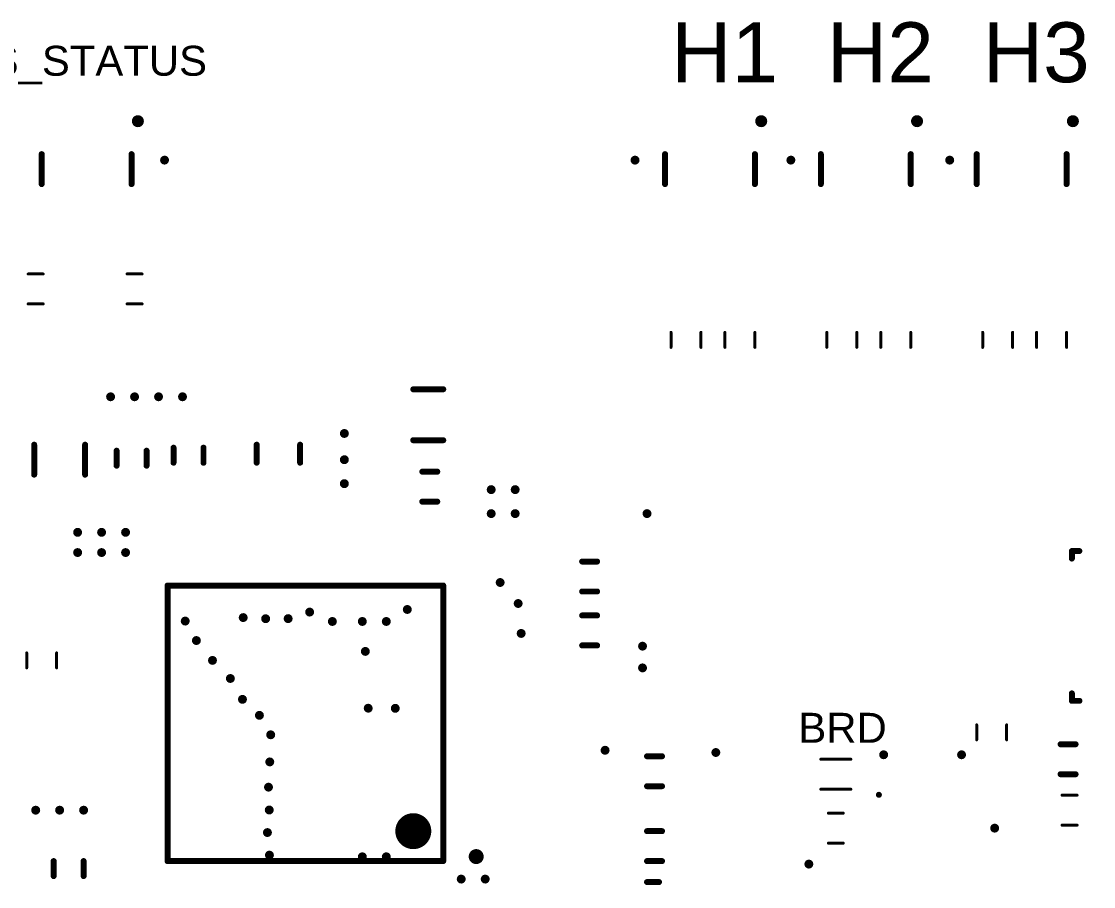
# Model space of a CAD drawing. Header units: inches. Extents: x 1 to 118, y 10 to 101.
# Drawn here: x 30.83 to 66.6, y 70.75 to 99.63 of the extents above; entities that cross this region are included whole.
import ezdxf

# ---------------------------------------------------------------- set-up
doc = ezdxf.new("R2010")
doc.units = ezdxf.units.IN
for name, color, linetype in [('Mechanical 3', 76, 'Continuous'), ('Top Overlay', 2, 'Continuous'), ('Via Holes', 16, 'Continuous')]:
    doc.layers.add(name, color=color, linetype=linetype)
doc.styles.add('Arial', font='', dxfattribs={"height": 0.2})
doc.styles.get('Arial').set_extended_font_data('Arial')

# ---------------------------------------------------------------- blocks, each defined once
blk = doc.blocks.new('STM_LQFP64_M_11')
at = {"layer": 'Top Overlay'}
for points in [[(-5.575, 4.45, 0.25, 0.25, 1), (-5.825, 4.45, 0.25, 0.25, 1)], [(-4.65, 4.6, 0.1, 0.1, 1), (-4.55, 4.6, 0.1, 0.1, 1)], [(-4.65, 4.6, 0.1, 0.1, 1), (-4.55, 4.6, 0.1, 0.1, 1)], [(4.55, 4.6, 0.1, 0.1, 1), (4.65, 4.6, 0.1, 0.1, 1)], [(4.55, 4.6, 0.1, 0.1, 1), (4.65, 4.6, 0.1, 0.1, 1)], [(-5.887, 4.45, 0.125, 0.125, 1), (-5.763, 4.45, 0.125, 0.125, 1)], [(-5.637, 4.45, 0.125, 0.125, 1), (-5.512, 4.45, 0.125, 0.125, 1)], [(-3.3, 3.6, 0.6, 0.6, 1), (-3.9, 3.6, 0.6, 0.6, 1)], [(-4.05, 3.6, 0.3, 0.3, 1), (-3.75, 3.6, 0.3, 0.3, 1)], [(-3.45, 3.6, 0.3, 0.3, 1), (-3.15, 3.6, 0.3, 0.3, 1)], [(-4.65, -4.6, 0.1, 0.1, 1), (-4.55, -4.6, 0.1, 0.1, 1)], [(-4.65, -4.6, 0.1, 0.1, 1), (-4.55, -4.6, 0.1, 0.1, 1)], [(4.55, -4.6, 0.1, 0.1, 1), (4.65, -4.6, 0.1, 0.1, 1)], [(4.55, -4.6, 0.1, 0.1, 1), (4.65, -4.6, 0.1, 0.1, 1)]]:
    blk.add_lwpolyline(points, format="xyseb", close=True, dxfattribs=at)
for points in [[(4.6, 4.6, 0.2, 0.2, 0), (-4.6, 4.6, 0.2, 0.2, 0)], [(-4.6, 4.6, 0.2, 0.2, 0), (-4.6, -4.6, 0.2, 0.2, 0)], [(4.6, 4.6, 0.2, 0.2, 0), (4.6, -4.6, 0.2, 0.2, 0)], [(4.6, -4.6, 0.2, 0.2, 0), (-4.6, -4.6, 0.2, 0.2, 0)]]:
    blk.add_lwpolyline(points, format="xyseb", dxfattribs=at)
blk = doc.blocks.new('ABM8G_________13')
at = {"layer": 'Top Overlay'}
for points in [[(-0.4, 1.4, 0.2, 0.2, 0), (0.4, 1.4, 0.2, 0.2, 0)], [(-1.8, 0.2, 0.2, 0.2, 0), (-1.8, -0.2, 0.2, 0.2, 0)], [(1.8, 0.2, 0.2, 0.2, 0), (1.8, -0.2, 0.2, 0.2, 0)], [(-0.4, -1.4, 0.2, 0.2, 0), (0.4, -1.4, 0.2, 0.2, 0)]]:
    blk.add_lwpolyline(points, format="xyseb", dxfattribs=at)
for points in [[(-0.45, 1.4, 0.1, 0.1, 1), (-0.35, 1.4, 0.1, 0.1, 1)], [(0.35, 1.4, 0.1, 0.1, 1), (0.45, 1.4, 0.1, 0.1, 1)], [(-1.85, 0.2, 0.1, 0.1, 1), (-1.75, 0.2, 0.1, 0.1, 1)], [(1.75, 0.2, 0.1, 0.1, 1), (1.85, 0.2, 0.1, 0.1, 1)], [(-1.85, -0.2, 0.1, 0.1, 1), (-1.75, -0.2, 0.1, 0.1, 1)], [(1.75, -0.2, 0.1, 0.1, 1), (1.85, -0.2, 0.1, 0.1, 1)], [(-0.45, -1.4, 0.1, 0.1, 1), (-0.35, -1.4, 0.1, 0.1, 1)], [(0.35, -1.4, 0.1, 0.1, 1), (0.45, -1.4, 0.1, 0.1, 1)], [(-1.9, -2, 0.3, 0.3, 1), (-2.1, -2, 0.3, 0.3, 1)], [(-2.175, -2, 0.15, 0.15, 1), (-2.025, -2, 0.15, 0.15, 1)], [(-1.975, -2, 0.15, 0.15, 1), (-1.825, -2, 0.15, 0.15, 1)]]:
    blk.add_lwpolyline(points, format="xyseb", close=True, dxfattribs=at)
blk = doc.blocks.new('FP_SOT1426_1_IPC_A_18')
at = {"layer": 'Mechanical 3'}
for points in [[(0, 0.5, 0.1, 0.1, 0), (0, -0.5, 0.1, 0.1, 0)], [(0.5, 0, 0.1, 0.1, 0), (-0.5, 0, 0.1, 0.1, 0)]]:
    blk.add_lwpolyline(points, format="xyseb", dxfattribs=at)
for points in [[(-0.025, 0.5, 0.05, 0.05, 1), (0.025, 0.5, 0.05, 0.05, 1)], [(-0.525, 0, 0.05, 0.05, 1), (-0.475, 0, 0.05, 0.05, 1)], [(0.475, 0, 0.05, 0.05, 1), (0.525, 0, 0.05, 0.05, 1)], [(-0.025, -0.5, 0.05, 0.05, 1), (0.025, -0.5, 0.05, 0.05, 1)]]:
    blk.add_lwpolyline(points, format="xyseb", close=True, dxfattribs=at)
at = {"layer": 'Top Overlay'}
for points in [[(-2.25, 2.5, 0.2, 0.2, 0), (-2.5, 2.5, 0.2, 0.2, 0)], [(-2.5, 2.5, 0.2, 0.2, 0), (-2.5, 2.25, 0.2, 0.2, 0)], [(2.5, 2.5, 0.2, 0.2, 0), (2.25, 2.5, 0.2, 0.2, 0)], [(2.5, 2.5, 0.2, 0.2, 0), (2.5, 2.25, 0.2, 0.2, 0)], [(-2.5, -2.25, 0.2, 0.2, 0), (-2.5, -2.5, 0.2, 0.2, 0)], [(-2.25, -2.5, 0.2, 0.2, 0), (-2.5, -2.5, 0.2, 0.2, 0)], [(2.5, -2.5, 0.2, 0.2, 0), (2.25, -2.5, 0.2, 0.2, 0)], [(2.5, -2.25, 0.2, 0.2, 0), (2.5, -2.5, 0.2, 0.2, 0)]]:
    blk.add_lwpolyline(points, format="xyseb", dxfattribs=at)
for points in [[(-2.55, 2.5, 0.1, 0.1, 1), (-2.45, 2.5, 0.1, 0.1, 1)], [(-2.55, 2.5, 0.1, 0.1, 1), (-2.45, 2.5, 0.1, 0.1, 1)], [(-2.3, 2.5, 0.1, 0.1, 1), (-2.2, 2.5, 0.1, 0.1, 1)], [(2.2, 2.5, 0.1, 0.1, 1), (2.3, 2.5, 0.1, 0.1, 1)], [(2.45, 2.5, 0.1, 0.1, 1), (2.55, 2.5, 0.1, 0.1, 1)], [(2.45, 2.5, 0.1, 0.1, 1), (2.55, 2.5, 0.1, 0.1, 1)], [(-2.55, 2.25, 0.1, 0.1, 1), (-2.45, 2.25, 0.1, 0.1, 1)], [(2.45, 2.25, 0.1, 0.1, 1), (2.55, 2.25, 0.1, 0.1, 1)], [(-3.631, 1.75, 0.25, 0.25, 1), (-3.881, 1.75, 0.25, 0.25, 1)], [(-3.944, 1.75, 0.125, 0.125, 1), (-3.819, 1.75, 0.125, 0.125, 1)], [(-3.694, 1.75, 0.125, 0.125, 1), (-3.569, 1.75, 0.125, 0.125, 1)], [(-2.55, -2.25, 0.1, 0.1, 1), (-2.45, -2.25, 0.1, 0.1, 1)], [(-2.55, -2.5, 0.1, 0.1, 1), (-2.45, -2.5, 0.1, 0.1, 1)], [(-2.55, -2.5, 0.1, 0.1, 1), (-2.45, -2.5, 0.1, 0.1, 1)], [(-2.3, -2.5, 0.1, 0.1, 1), (-2.2, -2.5, 0.1, 0.1, 1)], [(2.2, -2.5, 0.1, 0.1, 1), (2.3, -2.5, 0.1, 0.1, 1)], [(2.45, -2.25, 0.1, 0.1, 1), (2.55, -2.25, 0.1, 0.1, 1)], [(2.45, -2.5, 0.1, 0.1, 1), (2.55, -2.5, 0.1, 0.1, 1)], [(2.45, -2.5, 0.1, 0.1, 1), (2.55, -2.5, 0.1, 0.1, 1)]]:
    blk.add_lwpolyline(points, format="xyseb", close=True, dxfattribs=at)
blk = doc.blocks.new('RESC1608X06M_74')
at = {"layer": 'Top Overlay'}
for points in [[(0.25, 0.5, 0.1, 0.1, 0), (-0.25, 0.5, 0.1, 0.1, 0)], [(0.25, -0.5, 0.1, 0.1, 0), (-0.25, -0.5, 0.1, 0.1, 0)]]:
    blk.add_lwpolyline(points, format="xyseb", dxfattribs=at)
for points in [[(-0.275, 0.5, 0.05, 0.05, 1), (-0.225, 0.5, 0.05, 0.05, 1)], [(0.225, 0.5, 0.05, 0.05, 1), (0.275, 0.5, 0.05, 0.05, 1)], [(-0.275, -0.5, 0.05, 0.05, 1), (-0.225, -0.5, 0.05, 0.05, 1)], [(0.225, -0.5, 0.05, 0.05, 1), (0.275, -0.5, 0.05, 0.05, 1)]]:
    blk.add_lwpolyline(points, format="xyseb", close=True, dxfattribs=at)
blk = doc.blocks.new('RESC1608X06M_75')
at = {"layer": 'Top Overlay'}
for points in [[(0.25, 0.5, 0.1, 0.1, 0), (-0.25, 0.5, 0.1, 0.1, 0)], [(0.25, -0.5, 0.1, 0.1, 0), (-0.25, -0.5, 0.1, 0.1, 0)]]:
    blk.add_lwpolyline(points, format="xyseb", dxfattribs=at)
for points in [[(-0.275, 0.5, 0.05, 0.05, 1), (-0.225, 0.5, 0.05, 0.05, 1)], [(0.225, 0.5, 0.05, 0.05, 1), (0.275, 0.5, 0.05, 0.05, 1)], [(-0.275, -0.5, 0.05, 0.05, 1), (-0.225, -0.5, 0.05, 0.05, 1)], [(0.225, -0.5, 0.05, 0.05, 1), (0.275, -0.5, 0.05, 0.05, 1)]]:
    blk.add_lwpolyline(points, format="xyseb", close=True, dxfattribs=at)
blk = doc.blocks.new('RESC1608X06M_76')
at = {"layer": 'Top Overlay'}
for points in [[(0.25, 0.5, 0.1, 0.1, 0), (-0.25, 0.5, 0.1, 0.1, 0)], [(0.25, -0.5, 0.1, 0.1, 0), (-0.25, -0.5, 0.1, 0.1, 0)]]:
    blk.add_lwpolyline(points, format="xyseb", dxfattribs=at)
for points in [[(-0.275, 0.5, 0.05, 0.05, 1), (-0.225, 0.5, 0.05, 0.05, 1)], [(0.225, 0.5, 0.05, 0.05, 1), (0.275, 0.5, 0.05, 0.05, 1)], [(-0.275, -0.5, 0.05, 0.05, 1), (-0.225, -0.5, 0.05, 0.05, 1)], [(0.225, -0.5, 0.05, 0.05, 1), (0.275, -0.5, 0.05, 0.05, 1)]]:
    blk.add_lwpolyline(points, format="xyseb", close=True, dxfattribs=at)
blk = doc.blocks.new('RESC1608X06M_77')
at = {"layer": 'Top Overlay'}
for points in [[(0.25, 0.5, 0.1, 0.1, 0), (-0.25, 0.5, 0.1, 0.1, 0)], [(0.25, -0.5, 0.1, 0.1, 0), (-0.25, -0.5, 0.1, 0.1, 0)]]:
    blk.add_lwpolyline(points, format="xyseb", dxfattribs=at)
for points in [[(-0.275, 0.5, 0.05, 0.05, 1), (-0.225, 0.5, 0.05, 0.05, 1)], [(0.225, 0.5, 0.05, 0.05, 1), (0.275, 0.5, 0.05, 0.05, 1)], [(-0.275, -0.5, 0.05, 0.05, 1), (-0.225, -0.5, 0.05, 0.05, 1)], [(0.225, -0.5, 0.05, 0.05, 1), (0.275, -0.5, 0.05, 0.05, 1)]]:
    blk.add_lwpolyline(points, format="xyseb", close=True, dxfattribs=at)
blk = doc.blocks.new('RESC1608X06M_78')
at = {"layer": 'Top Overlay'}
for points in [[(0.25, 0.5, 0.1, 0.1, 0), (-0.25, 0.5, 0.1, 0.1, 0)], [(0.25, -0.5, 0.1, 0.1, 0), (-0.25, -0.5, 0.1, 0.1, 0)]]:
    blk.add_lwpolyline(points, format="xyseb", dxfattribs=at)
for points in [[(-0.275, 0.5, 0.05, 0.05, 1), (-0.225, 0.5, 0.05, 0.05, 1)], [(0.225, 0.5, 0.05, 0.05, 1), (0.275, 0.5, 0.05, 0.05, 1)], [(-0.275, -0.5, 0.05, 0.05, 1), (-0.225, -0.5, 0.05, 0.05, 1)], [(0.225, -0.5, 0.05, 0.05, 1), (0.275, -0.5, 0.05, 0.05, 1)]]:
    blk.add_lwpolyline(points, format="xyseb", close=True, dxfattribs=at)
blk = doc.blocks.new('RESC1608X06M_79')
at = {"layer": 'Top Overlay'}
for points in [[(0.25, 0.5, 0.1, 0.1, 0), (-0.25, 0.5, 0.1, 0.1, 0)], [(0.25, -0.5, 0.1, 0.1, 0), (-0.25, -0.5, 0.1, 0.1, 0)]]:
    blk.add_lwpolyline(points, format="xyseb", dxfattribs=at)
for points in [[(-0.275, 0.5, 0.05, 0.05, 1), (-0.225, 0.5, 0.05, 0.05, 1)], [(0.225, 0.5, 0.05, 0.05, 1), (0.275, 0.5, 0.05, 0.05, 1)], [(-0.275, -0.5, 0.05, 0.05, 1), (-0.225, -0.5, 0.05, 0.05, 1)], [(0.225, -0.5, 0.05, 0.05, 1), (0.275, -0.5, 0.05, 0.05, 1)]]:
    blk.add_lwpolyline(points, format="xyseb", close=True, dxfattribs=at)
blk = doc.blocks.new('RESC1608X06M_102')
at = {"layer": 'Top Overlay'}
for points in [[(-0.25, 0.5, 0.1, 0.1, 0), (0.25, 0.5, 0.1, 0.1, 0)], [(-0.25, -0.5, 0.1, 0.1, 0), (0.25, -0.5, 0.1, 0.1, 0)]]:
    blk.add_lwpolyline(points, format="xyseb", dxfattribs=at)
for points in [[(-0.275, 0.5, 0.05, 0.05, 1), (-0.225, 0.5, 0.05, 0.05, 1)], [(0.225, 0.5, 0.05, 0.05, 1), (0.275, 0.5, 0.05, 0.05, 1)], [(-0.275, -0.5, 0.05, 0.05, 1), (-0.225, -0.5, 0.05, 0.05, 1)], [(0.225, -0.5, 0.05, 0.05, 1), (0.275, -0.5, 0.05, 0.05, 1)]]:
    blk.add_lwpolyline(points, format="xyseb", close=True, dxfattribs=at)
blk = doc.blocks.new('RESC1608X06M_103')
at = {"layer": 'Top Overlay'}
for points in [[(0.25, 0.5, 0.1, 0.1, 0), (-0.25, 0.5, 0.1, 0.1, 0)], [(0.25, -0.5, 0.1, 0.1, 0), (-0.25, -0.5, 0.1, 0.1, 0)]]:
    blk.add_lwpolyline(points, format="xyseb", dxfattribs=at)
for points in [[(-0.275, 0.5, 0.05, 0.05, 1), (-0.225, 0.5, 0.05, 0.05, 1)], [(0.225, 0.5, 0.05, 0.05, 1), (0.275, 0.5, 0.05, 0.05, 1)], [(-0.275, -0.5, 0.05, 0.05, 1), (-0.225, -0.5, 0.05, 0.05, 1)], [(0.225, -0.5, 0.05, 0.05, 1), (0.275, -0.5, 0.05, 0.05, 1)]]:
    blk.add_lwpolyline(points, format="xyseb", close=True, dxfattribs=at)
blk = doc.blocks.new('RESC1608X06M_105')
at = {"layer": 'Top Overlay'}
for points in [[(0.25, 0.5, 0.1, 0.1, 0), (-0.25, 0.5, 0.1, 0.1, 0)], [(0.25, -0.5, 0.1, 0.1, 0), (-0.25, -0.5, 0.1, 0.1, 0)]]:
    blk.add_lwpolyline(points, format="xyseb", dxfattribs=at)
for points in [[(-0.275, 0.5, 0.05, 0.05, 1), (-0.225, 0.5, 0.05, 0.05, 1)], [(0.225, 0.5, 0.05, 0.05, 1), (0.275, 0.5, 0.05, 0.05, 1)], [(-0.275, -0.5, 0.05, 0.05, 1), (-0.225, -0.5, 0.05, 0.05, 1)], [(0.225, -0.5, 0.05, 0.05, 1), (0.275, -0.5, 0.05, 0.05, 1)]]:
    blk.add_lwpolyline(points, format="xyseb", close=True, dxfattribs=at)
blk = doc.blocks.new('RESC1608X06M_106')
at = {"layer": 'Top Overlay'}
for points in [[(0.25, 0.5, 0.1, 0.1, 0), (-0.25, 0.5, 0.1, 0.1, 0)], [(0.25, -0.5, 0.1, 0.1, 0), (-0.25, -0.5, 0.1, 0.1, 0)]]:
    blk.add_lwpolyline(points, format="xyseb", dxfattribs=at)
for points in [[(-0.275, 0.5, 0.05, 0.05, 1), (-0.225, 0.5, 0.05, 0.05, 1)], [(0.225, 0.5, 0.05, 0.05, 1), (0.275, 0.5, 0.05, 0.05, 1)], [(-0.275, -0.5, 0.05, 0.05, 1), (-0.225, -0.5, 0.05, 0.05, 1)], [(0.225, -0.5, 0.05, 0.05, 1), (0.275, -0.5, 0.05, 0.05, 1)]]:
    blk.add_lwpolyline(points, format="xyseb", close=True, dxfattribs=at)
blk = doc.blocks.new('RESC1608X06M_181')
at = {"layer": 'Top Overlay'}
for points in [[(0.25, 0.5, 0.1, 0.1, 0), (-0.25, 0.5, 0.1, 0.1, 0)], [(0.25, -0.5, 0.1, 0.1, 0), (-0.25, -0.5, 0.1, 0.1, 0)]]:
    blk.add_lwpolyline(points, format="xyseb", dxfattribs=at)
for points in [[(-0.275, 0.5, 0.05, 0.05, 1), (-0.225, 0.5, 0.05, 0.05, 1)], [(0.225, 0.5, 0.05, 0.05, 1), (0.275, 0.5, 0.05, 0.05, 1)], [(-0.275, -0.5, 0.05, 0.05, 1), (-0.225, -0.5, 0.05, 0.05, 1)], [(0.225, -0.5, 0.05, 0.05, 1), (0.275, -0.5, 0.05, 0.05, 1)]]:
    blk.add_lwpolyline(points, format="xyseb", close=True, dxfattribs=at)
blk = doc.blocks.new('RESC1608X06M_192')
at = {"layer": 'Top Overlay'}
for points in [[(-0.25, 0.5, 0.1, 0.1, 0), (0.25, 0.5, 0.1, 0.1, 0)], [(-0.25, -0.5, 0.1, 0.1, 0), (0.25, -0.5, 0.1, 0.1, 0)]]:
    blk.add_lwpolyline(points, format="xyseb", dxfattribs=at)
for points in [[(-0.275, 0.5, 0.05, 0.05, 1), (-0.225, 0.5, 0.05, 0.05, 1)], [(0.225, 0.5, 0.05, 0.05, 1), (0.275, 0.5, 0.05, 0.05, 1)], [(-0.275, -0.5, 0.05, 0.05, 1), (-0.225, -0.5, 0.05, 0.05, 1)], [(0.225, -0.5, 0.05, 0.05, 1), (0.275, -0.5, 0.05, 0.05, 1)]]:
    blk.add_lwpolyline(points, format="xyseb", close=True, dxfattribs=at)
blk = doc.blocks.new('WURTH_SBTW_3528_218')
at = {"layer": 'Top Overlay'}
for points in [[(-1.5, 1.71, 0.2, 0.2, 1), (-1.7, 1.71, 0.2, 0.2, 1)], [(-1.75, 1.71, 0.1, 0.1, 1), (-1.65, 1.71, 0.1, 0.1, 1)], [(-1.55, 1.71, 0.1, 0.1, 1), (-1.45, 1.71, 0.1, 0.1, 1)], [(-0.55, 1.5, 0.1, 0.1, 1), (-0.45, 1.5, 0.1, 0.1, 1)], [(0.45, 1.5, 0.1, 0.1, 1), (0.55, 1.5, 0.1, 0.1, 1)], [(-0.55, -1.5, 0.1, 0.1, 1), (-0.45, -1.5, 0.1, 0.1, 1)], [(0.45, -1.5, 0.1, 0.1, 1), (0.55, -1.5, 0.1, 0.1, 1)]]:
    blk.add_lwpolyline(points, format="xyseb", close=True, dxfattribs=at)
for points in [[(0.5, 1.5, 0.2, 0.2, 0), (-0.5, 1.5, 0.2, 0.2, 0)], [(0.5, -1.5, 0.2, 0.2, 0), (-0.5, -1.5, 0.2, 0.2, 0)]]:
    blk.add_lwpolyline(points, format="xyseb", dxfattribs=at)
blk = doc.blocks.new('WURTH_SBTW_3528_219')
at = {"layer": 'Top Overlay'}
for points in [[(-1.5, 1.71, 0.2, 0.2, 1), (-1.7, 1.71, 0.2, 0.2, 1)], [(-1.75, 1.71, 0.1, 0.1, 1), (-1.65, 1.71, 0.1, 0.1, 1)], [(-1.55, 1.71, 0.1, 0.1, 1), (-1.45, 1.71, 0.1, 0.1, 1)], [(-0.55, 1.5, 0.1, 0.1, 1), (-0.45, 1.5, 0.1, 0.1, 1)], [(0.45, 1.5, 0.1, 0.1, 1), (0.55, 1.5, 0.1, 0.1, 1)], [(-0.55, -1.5, 0.1, 0.1, 1), (-0.45, -1.5, 0.1, 0.1, 1)], [(0.45, -1.5, 0.1, 0.1, 1), (0.55, -1.5, 0.1, 0.1, 1)]]:
    blk.add_lwpolyline(points, format="xyseb", close=True, dxfattribs=at)
for points in [[(0.5, 1.5, 0.2, 0.2, 0), (-0.5, 1.5, 0.2, 0.2, 0)], [(0.5, -1.5, 0.2, 0.2, 0), (-0.5, -1.5, 0.2, 0.2, 0)]]:
    blk.add_lwpolyline(points, format="xyseb", dxfattribs=at)
blk = doc.blocks.new('WURTH_SBTW_3528_220')
at = {"layer": 'Top Overlay'}
for points in [[(-1.5, 1.71, 0.2, 0.2, 1), (-1.7, 1.71, 0.2, 0.2, 1)], [(-1.75, 1.71, 0.1, 0.1, 1), (-1.65, 1.71, 0.1, 0.1, 1)], [(-1.55, 1.71, 0.1, 0.1, 1), (-1.45, 1.71, 0.1, 0.1, 1)], [(-0.55, 1.5, 0.1, 0.1, 1), (-0.45, 1.5, 0.1, 0.1, 1)], [(0.45, 1.5, 0.1, 0.1, 1), (0.55, 1.5, 0.1, 0.1, 1)], [(-0.55, -1.5, 0.1, 0.1, 1), (-0.45, -1.5, 0.1, 0.1, 1)], [(0.45, -1.5, 0.1, 0.1, 1), (0.55, -1.5, 0.1, 0.1, 1)]]:
    blk.add_lwpolyline(points, format="xyseb", close=True, dxfattribs=at)
for points in [[(0.5, 1.5, 0.2, 0.2, 0), (-0.5, 1.5, 0.2, 0.2, 0)], [(0.5, -1.5, 0.2, 0.2, 0), (-0.5, -1.5, 0.2, 0.2, 0)]]:
    blk.add_lwpolyline(points, format="xyseb", dxfattribs=at)
blk = doc.blocks.new('WURTH_SBTW_3528_221')
at = {"layer": 'Top Overlay'}
for points in [[(-1.5, 1.71, 0.2, 0.2, 1), (-1.7, 1.71, 0.2, 0.2, 1)], [(-1.75, 1.71, 0.1, 0.1, 1), (-1.65, 1.71, 0.1, 0.1, 1)], [(-1.55, 1.71, 0.1, 0.1, 1), (-1.45, 1.71, 0.1, 0.1, 1)], [(-0.55, 1.5, 0.1, 0.1, 1), (-0.45, 1.5, 0.1, 0.1, 1)], [(0.45, 1.5, 0.1, 0.1, 1), (0.55, 1.5, 0.1, 0.1, 1)], [(-0.55, -1.5, 0.1, 0.1, 1), (-0.45, -1.5, 0.1, 0.1, 1)], [(0.45, -1.5, 0.1, 0.1, 1), (0.55, -1.5, 0.1, 0.1, 1)]]:
    blk.add_lwpolyline(points, format="xyseb", close=True, dxfattribs=at)
for points in [[(0.5, 1.5, 0.2, 0.2, 0), (-0.5, 1.5, 0.2, 0.2, 0)], [(0.5, -1.5, 0.2, 0.2, 0), (-0.5, -1.5, 0.2, 0.2, 0)]]:
    blk.add_lwpolyline(points, format="xyseb", dxfattribs=at)
blk = doc.blocks.new('LED0603_224')
at = {"layer": 'Top Overlay'}
for points in [[(-1.387, 0.687, 0.1, 0.1, 1), (-1.487, 0.687, 0.1, 0.1, 1)], [(-1.512, 0.687, 0.05, 0.05, 1), (-1.462, 0.687, 0.05, 0.05, 1)], [(-1.412, 0.687, 0.05, 0.05, 1), (-1.362, 0.687, 0.05, 0.05, 1)], [(-0.525, 0.5, 0.05, 0.05, 1), (-0.475, 0.5, 0.05, 0.05, 1)], [(0.475, 0.5, 0.05, 0.05, 1), (0.525, 0.5, 0.05, 0.05, 1)], [(-0.525, -0.5, 0.05, 0.05, 1), (-0.475, -0.5, 0.05, 0.05, 1)], [(0.475, -0.5, 0.05, 0.05, 1), (0.525, -0.5, 0.05, 0.05, 1)]]:
    blk.add_lwpolyline(points, format="xyseb", close=True, dxfattribs=at)
for points in [[(0.5, 0.5, 0.1, 0.1, 0), (-0.5, 0.5, 0.1, 0.1, 0)], [(0.5, -0.5, 0.1, 0.1, 0), (-0.5, -0.5, 0.1, 0.1, 0)]]:
    blk.add_lwpolyline(points, format="xyseb", dxfattribs=at)
blk = doc.blocks.new('CAPC1608X09M_255')
at = {"layer": 'Top Overlay'}
for points in [[(0.3, 0.5, 0.2, 0.2, 0), (-0.2, 0.5, 0.2, 0.2, 0)], [(0.3, -0.5, 0.2, 0.2, 0), (-0.2, -0.5, 0.2, 0.2, 0)]]:
    blk.add_lwpolyline(points, format="xyseb", dxfattribs=at)
for points in [[(-0.25, 0.5, 0.1, 0.1, 1), (-0.15, 0.5, 0.1, 0.1, 1)], [(0.25, 0.5, 0.1, 0.1, 1), (0.35, 0.5, 0.1, 0.1, 1)], [(-0.25, -0.5, 0.1, 0.1, 1), (-0.15, -0.5, 0.1, 0.1, 1)], [(0.25, -0.5, 0.1, 0.1, 1), (0.35, -0.5, 0.1, 0.1, 1)]]:
    blk.add_lwpolyline(points, format="xyseb", close=True, dxfattribs=at)
blk = doc.blocks.new('CAPC1608X09M_291')
at = {"layer": 'Top Overlay'}
for points in [[(-0.2, 0.5, 0.2, 0.2, 0), (0.3, 0.5, 0.2, 0.2, 0)], [(-0.2, -0.5, 0.2, 0.2, 0), (0.3, -0.5, 0.2, 0.2, 0)]]:
    blk.add_lwpolyline(points, format="xyseb", dxfattribs=at)
for points in [[(-0.25, 0.5, 0.1, 0.1, 1), (-0.15, 0.5, 0.1, 0.1, 1)], [(0.25, 0.5, 0.1, 0.1, 1), (0.35, 0.5, 0.1, 0.1, 1)], [(-0.25, -0.5, 0.1, 0.1, 1), (-0.15, -0.5, 0.1, 0.1, 1)], [(0.25, -0.5, 0.1, 0.1, 1), (0.35, -0.5, 0.1, 0.1, 1)]]:
    blk.add_lwpolyline(points, format="xyseb", close=True, dxfattribs=at)
blk = doc.blocks.new('CAPC2012X14N_292')
at = {"layer": 'Top Overlay'}
for points in [[(0.3, 0.725, 0.2, 0.2, 0), (-0.3, 0.725, 0.2, 0.2, 0)], [(-0.3, -0.725, 0.2, 0.2, 0), (0.3, -0.725, 0.2, 0.2, 0)]]:
    blk.add_lwpolyline(points, format="xyseb", dxfattribs=at)
for points in [[(-0.35, 0.725, 0.1, 0.1, 1), (-0.25, 0.725, 0.1, 0.1, 1)], [(0.25, 0.725, 0.1, 0.1, 1), (0.35, 0.725, 0.1, 0.1, 1)], [(-0.35, -0.725, 0.1, 0.1, 1), (-0.25, -0.725, 0.1, 0.1, 1)], [(0.25, -0.725, 0.1, 0.1, 1), (0.35, -0.725, 0.1, 0.1, 1)]]:
    blk.add_lwpolyline(points, format="xyseb", close=True, dxfattribs=at)
blk = doc.blocks.new('CAPC1608X09M_293')
at = {"layer": 'Top Overlay'}
for points in [[(-0.2, 0.5, 0.2, 0.2, 0), (0.3, 0.5, 0.2, 0.2, 0)], [(-0.2, -0.5, 0.2, 0.2, 0), (0.3, -0.5, 0.2, 0.2, 0)]]:
    blk.add_lwpolyline(points, format="xyseb", dxfattribs=at)
for points in [[(-0.25, 0.5, 0.1, 0.1, 1), (-0.15, 0.5, 0.1, 0.1, 1)], [(0.25, 0.5, 0.1, 0.1, 1), (0.35, 0.5, 0.1, 0.1, 1)], [(-0.25, -0.5, 0.1, 0.1, 1), (-0.15, -0.5, 0.1, 0.1, 1)], [(0.25, -0.5, 0.1, 0.1, 1), (0.35, -0.5, 0.1, 0.1, 1)]]:
    blk.add_lwpolyline(points, format="xyseb", close=True, dxfattribs=at)
blk = doc.blocks.new('CAPC1608X09M_294')
at = {"layer": 'Top Overlay'}
for points in [[(-0.2, 0.5, 0.2, 0.2, 0), (0.3, 0.5, 0.2, 0.2, 0)], [(-0.2, -0.5, 0.2, 0.2, 0), (0.3, -0.5, 0.2, 0.2, 0)]]:
    blk.add_lwpolyline(points, format="xyseb", dxfattribs=at)
for points in [[(-0.25, 0.5, 0.1, 0.1, 1), (-0.15, 0.5, 0.1, 0.1, 1)], [(0.25, 0.5, 0.1, 0.1, 1), (0.35, 0.5, 0.1, 0.1, 1)], [(-0.25, -0.5, 0.1, 0.1, 1), (-0.15, -0.5, 0.1, 0.1, 1)], [(0.25, -0.5, 0.1, 0.1, 1), (0.35, -0.5, 0.1, 0.1, 1)]]:
    blk.add_lwpolyline(points, format="xyseb", close=True, dxfattribs=at)
blk = doc.blocks.new('CAPC1608X09M_296')
at = {"layer": 'Top Overlay'}
for points in [[(-0.2, 0.5, 0.2, 0.2, 0), (0.3, 0.5, 0.2, 0.2, 0)], [(-0.2, -0.5, 0.2, 0.2, 0), (0.3, -0.5, 0.2, 0.2, 0)]]:
    blk.add_lwpolyline(points, format="xyseb", dxfattribs=at)
for points in [[(-0.25, 0.5, 0.1, 0.1, 1), (-0.15, 0.5, 0.1, 0.1, 1)], [(0.25, 0.5, 0.1, 0.1, 1), (0.35, 0.5, 0.1, 0.1, 1)], [(-0.25, -0.5, 0.1, 0.1, 1), (-0.15, -0.5, 0.1, 0.1, 1)], [(0.25, -0.5, 0.1, 0.1, 1), (0.35, -0.5, 0.1, 0.1, 1)]]:
    blk.add_lwpolyline(points, format="xyseb", close=True, dxfattribs=at)
blk = doc.blocks.new('CAPC1608X09M_297')
at = {"layer": 'Top Overlay'}
for points in [[(-0.2, 0.5, 0.2, 0.2, 0), (0.3, 0.5, 0.2, 0.2, 0)], [(-0.2, -0.5, 0.2, 0.2, 0), (0.3, -0.5, 0.2, 0.2, 0)]]:
    blk.add_lwpolyline(points, format="xyseb", dxfattribs=at)
for points in [[(-0.25, 0.5, 0.1, 0.1, 1), (-0.15, 0.5, 0.1, 0.1, 1)], [(0.25, 0.5, 0.1, 0.1, 1), (0.35, 0.5, 0.1, 0.1, 1)], [(-0.25, -0.5, 0.1, 0.1, 1), (-0.15, -0.5, 0.1, 0.1, 1)], [(0.25, -0.5, 0.1, 0.1, 1), (0.35, -0.5, 0.1, 0.1, 1)]]:
    blk.add_lwpolyline(points, format="xyseb", close=True, dxfattribs=at)
blk = doc.blocks.new('CAPC1608X09M_298')
at = {"layer": 'Top Overlay'}
for points in [[(-0.2, 0.5, 0.2, 0.2, 0), (0.3, 0.5, 0.2, 0.2, 0)], [(-0.2, -0.5, 0.2, 0.2, 0), (0.3, -0.5, 0.2, 0.2, 0)]]:
    blk.add_lwpolyline(points, format="xyseb", dxfattribs=at)
for points in [[(-0.25, 0.5, 0.1, 0.1, 1), (-0.15, 0.5, 0.1, 0.1, 1)], [(0.25, 0.5, 0.1, 0.1, 1), (0.35, 0.5, 0.1, 0.1, 1)], [(-0.25, -0.5, 0.1, 0.1, 1), (-0.15, -0.5, 0.1, 0.1, 1)], [(0.25, -0.5, 0.1, 0.1, 1), (0.35, -0.5, 0.1, 0.1, 1)]]:
    blk.add_lwpolyline(points, format="xyseb", close=True, dxfattribs=at)
blk = doc.blocks.new('CAPC3216X16M_299')
at = {"layer": 'Top Overlay'}
for points in [[(-0.5, 0.85, 0.2, 0.2, 0), (0.5, 0.85, 0.2, 0.2, 0)], [(-0.5, -0.85, 0.2, 0.2, 0), (0.5, -0.85, 0.2, 0.2, 0)]]:
    blk.add_lwpolyline(points, format="xyseb", dxfattribs=at)
for points in [[(-0.55, 0.85, 0.1, 0.1, 1), (-0.45, 0.85, 0.1, 0.1, 1)], [(0.45, 0.85, 0.1, 0.1, 1), (0.55, 0.85, 0.1, 0.1, 1)], [(-0.55, -0.85, 0.1, 0.1, 1), (-0.45, -0.85, 0.1, 0.1, 1)], [(0.45, -0.85, 0.1, 0.1, 1), (0.55, -0.85, 0.1, 0.1, 1)]]:
    blk.add_lwpolyline(points, format="xyseb", close=True, dxfattribs=at)
blk = doc.blocks.new('CAPC1608X09M_302')
at = {"layer": 'Top Overlay'}
for points in [[(-0.2, 0.5, 0.2, 0.2, 0), (0.3, 0.5, 0.2, 0.2, 0)], [(-0.2, -0.5, 0.2, 0.2, 0), (0.3, -0.5, 0.2, 0.2, 0)]]:
    blk.add_lwpolyline(points, format="xyseb", dxfattribs=at)
for points in [[(-0.25, 0.5, 0.1, 0.1, 1), (-0.15, 0.5, 0.1, 0.1, 1)], [(0.25, 0.5, 0.1, 0.1, 1), (0.35, 0.5, 0.1, 0.1, 1)], [(-0.25, -0.5, 0.1, 0.1, 1), (-0.15, -0.5, 0.1, 0.1, 1)], [(0.25, -0.5, 0.1, 0.1, 1), (0.35, -0.5, 0.1, 0.1, 1)]]:
    blk.add_lwpolyline(points, format="xyseb", close=True, dxfattribs=at)
blk = doc.blocks.new('CAPC3216X16M_303')
at = {"layer": 'Top Overlay'}
for points in [[(-0.5, 0.85, 0.2, 0.2, 0), (0.5, 0.85, 0.2, 0.2, 0)], [(-0.5, -0.85, 0.2, 0.2, 0), (0.5, -0.85, 0.2, 0.2, 0)]]:
    blk.add_lwpolyline(points, format="xyseb", dxfattribs=at)
for points in [[(-0.55, 0.85, 0.1, 0.1, 1), (-0.45, 0.85, 0.1, 0.1, 1)], [(0.45, 0.85, 0.1, 0.1, 1), (0.55, 0.85, 0.1, 0.1, 1)], [(-0.55, -0.85, 0.1, 0.1, 1), (-0.45, -0.85, 0.1, 0.1, 1)], [(0.45, -0.85, 0.1, 0.1, 1), (0.55, -0.85, 0.1, 0.1, 1)]]:
    blk.add_lwpolyline(points, format="xyseb", close=True, dxfattribs=at)
blk = doc.blocks.new('CAPC1608X09M_304')
at = {"layer": 'Top Overlay'}
for points in [[(-0.2, 0.5, 0.2, 0.2, 0), (0.3, 0.5, 0.2, 0.2, 0)], [(-0.2, -0.5, 0.2, 0.2, 0), (0.3, -0.5, 0.2, 0.2, 0)]]:
    blk.add_lwpolyline(points, format="xyseb", dxfattribs=at)
for points in [[(-0.25, 0.5, 0.1, 0.1, 1), (-0.15, 0.5, 0.1, 0.1, 1)], [(0.25, 0.5, 0.1, 0.1, 1), (0.35, 0.5, 0.1, 0.1, 1)], [(-0.25, -0.5, 0.1, 0.1, 1), (-0.15, -0.5, 0.1, 0.1, 1)], [(0.25, -0.5, 0.1, 0.1, 1), (0.35, -0.5, 0.1, 0.1, 1)]]:
    blk.add_lwpolyline(points, format="xyseb", close=True, dxfattribs=at)

msp = doc.modelspace()

# ---------------------------------------------------------------- hatches: boundary and pattern name
at = {"layer": 'Via Holes'}
h = msp.add_hatch(color=7, dxfattribs=at)
edge = h.paths.add_edge_path()
edge.add_arc((35.6, 95), 0.15, 0, 360)
h = msp.add_hatch(color=7, dxfattribs=at)
edge = h.paths.add_edge_path()
edge.add_arc((51.3, 95), 0.15, 0, 360)
h = msp.add_hatch(color=7, dxfattribs=at)
edge = h.paths.add_edge_path()
edge.add_arc((56.5, 95), 0.15, 0, 360)
h = msp.add_hatch(color=7, dxfattribs=at)
edge = h.paths.add_edge_path()
edge.add_arc((61.8, 95), 0.15, 0, 360)
h = msp.add_hatch(color=7, dxfattribs=at)
edge = h.paths.add_edge_path()
edge.add_arc((33.8, 87.1), 0.15, 0, 360)
h = msp.add_hatch(color=7, dxfattribs=at)
edge = h.paths.add_edge_path()
edge.add_arc((34.6, 87.1), 0.15, 0, 360)
h = msp.add_hatch(color=7, dxfattribs=at)
edge = h.paths.add_edge_path()
edge.add_arc((35.4, 87.1), 0.15, 0, 360)
h = msp.add_hatch(color=7, dxfattribs=at)
edge = h.paths.add_edge_path()
edge.add_arc((36.2, 87.1), 0.15, 0, 360)
h = msp.add_hatch(color=7, dxfattribs=at)
edge = h.paths.add_edge_path()
edge.add_arc((41.6, 85.875), 0.15, 0, 360)
h = msp.add_hatch(color=7, dxfattribs=at)
edge = h.paths.add_edge_path()
edge.add_arc((41.6, 85), 0.15, 0, 360)
h = msp.add_hatch(color=7, dxfattribs=at)
edge = h.paths.add_edge_path()
edge.add_arc((41.6, 84.2), 0.15, 0, 360)
h = msp.add_hatch(color=7, dxfattribs=at)
edge = h.paths.add_edge_path()
edge.add_arc((46.5, 84), 0.15, 0, 360)
h = msp.add_hatch(color=7, dxfattribs=at)
edge = h.paths.add_edge_path()
edge.add_arc((47.3, 84), 0.15, 0, 360)
h = msp.add_hatch(color=7, dxfattribs=at)
edge = h.paths.add_edge_path()
edge.add_arc((46.5, 83.2), 0.15, 0, 360)
h = msp.add_hatch(color=7, dxfattribs=at)
edge = h.paths.add_edge_path()
edge.add_arc((47.3, 83.2), 0.15, 0, 360)
h = msp.add_hatch(color=7, dxfattribs=at)
edge = h.paths.add_edge_path()
edge.add_arc((51.7, 83.2), 0.15, 0, 360)
h = msp.add_hatch(color=7, dxfattribs=at)
edge = h.paths.add_edge_path()
edge.add_arc((32.7, 82.575), 0.15, 0, 360)
h = msp.add_hatch(color=7, dxfattribs=at)
edge = h.paths.add_edge_path()
edge.add_arc((33.5, 82.575), 0.15, 0, 360)
h = msp.add_hatch(color=7, dxfattribs=at)
edge = h.paths.add_edge_path()
edge.add_arc((34.3, 82.575), 0.15, 0, 360)
h = msp.add_hatch(color=7, dxfattribs=at)
edge = h.paths.add_edge_path()
edge.add_arc((32.7, 81.9), 0.15, 0, 360)
h = msp.add_hatch(color=7, dxfattribs=at)
edge = h.paths.add_edge_path()
edge.add_arc((33.5, 81.9), 0.15, 0, 360)
h = msp.add_hatch(color=7, dxfattribs=at)
edge = h.paths.add_edge_path()
edge.add_arc((34.3, 81.9), 0.15, 0, 360)
h = msp.add_hatch(color=7, dxfattribs=at)
edge = h.paths.add_edge_path()
edge.add_arc((46.8, 80.9), 0.15, 0, 360)
h = msp.add_hatch(color=7, dxfattribs=at)
edge = h.paths.add_edge_path()
edge.add_arc((43.7, 80), 0.15, 0, 360)
h = msp.add_hatch(color=7, dxfattribs=at)
edge = h.paths.add_edge_path()
edge.add_arc((47.4, 80.2), 0.15, 0, 360)
h = msp.add_hatch(color=7, dxfattribs=at)
edge = h.paths.add_edge_path()
edge.add_arc((38.225, 79.729), 0.15, 0, 360)
h = msp.add_hatch(color=7, dxfattribs=at)
edge = h.paths.add_edge_path()
edge.add_arc((38.974, 79.692), 0.15, 0, 360)
h = msp.add_hatch(color=7, dxfattribs=at)
edge = h.paths.add_edge_path()
edge.add_arc((39.724, 79.694), 0.15, 0, 360)
h = msp.add_hatch(color=7, dxfattribs=at)
edge = h.paths.add_edge_path()
edge.add_arc((40.442, 79.913), 0.15, 0, 360)
h = msp.add_hatch(color=7, dxfattribs=at)
edge = h.paths.add_edge_path()
edge.add_arc((36.29, 79.613), 0.15, 0, 360)
h = msp.add_hatch(color=7, dxfattribs=at)
edge = h.paths.add_edge_path()
edge.add_arc((41.2, 79.6), 0.15, 0, 360)
h = msp.add_hatch(color=7, dxfattribs=at)
edge = h.paths.add_edge_path()
edge.add_arc((42.2, 79.6), 0.15, 0, 360)
h = msp.add_hatch(color=7, dxfattribs=at)
edge = h.paths.add_edge_path()
edge.add_arc((43, 79.6), 0.15, 0, 360)
h = msp.add_hatch(color=7, dxfattribs=at)
edge = h.paths.add_edge_path()
edge.add_arc((36.663, 78.963), 0.15, 0, 360)
h = msp.add_hatch(color=7, dxfattribs=at)
edge = h.paths.add_edge_path()
edge.add_arc((47.5, 79.2), 0.15, 0, 360)
h = msp.add_hatch(color=7, dxfattribs=at)
edge = h.paths.add_edge_path()
edge.add_arc((42.3, 78.6), 0.15, 0, 360)
h = msp.add_hatch(color=7, dxfattribs=at)
edge = h.paths.add_edge_path()
edge.add_arc((51.55, 78.775), 0.15, 0, 360)
h = msp.add_hatch(color=7, dxfattribs=at)
edge = h.paths.add_edge_path()
edge.add_arc((37.2, 78.3), 0.15, 0, 360)
h = msp.add_hatch(color=7, dxfattribs=at)
edge = h.paths.add_edge_path()
edge.add_arc((51.55, 78.05), 0.15, 0, 360)
h = msp.add_hatch(color=7, dxfattribs=at)
edge = h.paths.add_edge_path()
edge.add_arc((37.796, 77.696), 0.15, 0, 360)
h = msp.add_hatch(color=7, dxfattribs=at)
edge = h.paths.add_edge_path()
edge.add_arc((38.2, 77), 0.15, 0, 360)
h = msp.add_hatch(color=7, dxfattribs=at)
edge = h.paths.add_edge_path()
edge.add_arc((38.766, 76.466), 0.15, 0, 360)
h = msp.add_hatch(color=7, dxfattribs=at)
edge = h.paths.add_edge_path()
edge.add_arc((42.396, 76.704), 0.15, 0, 360)
h = msp.add_hatch(color=7, dxfattribs=at)
edge = h.paths.add_edge_path()
edge.add_arc((43.3, 76.7), 0.15, 0, 360)
h = msp.add_hatch(color=7, dxfattribs=at)
edge = h.paths.add_edge_path()
edge.add_arc((39.142, 75.817), 0.15, 0, 360)
h = msp.add_hatch(color=7, dxfattribs=at)
edge = h.paths.add_edge_path()
edge.add_arc((50.3, 75.3), 0.15, 0, 360)
h = msp.add_hatch(color=7, dxfattribs=at)
edge = h.paths.add_edge_path()
edge.add_arc((53.996, 75.225), 0.15, 0, 360)
h = msp.add_hatch(color=7, dxfattribs=at)
edge = h.paths.add_edge_path()
edge.add_arc((59.596, 75.15), 0.15, 0, 360)
h = msp.add_hatch(color=7, dxfattribs=at)
edge = h.paths.add_edge_path()
edge.add_arc((62.196, 75.15), 0.15, 0, 360)
h = msp.add_hatch(color=7, dxfattribs=at)
edge = h.paths.add_edge_path()
edge.add_arc((39.111, 74.911), 0.15, 0, 360)
h = msp.add_hatch(color=7, dxfattribs=at)
edge = h.paths.add_edge_path()
edge.add_arc((39.069, 74.069), 0.15, 0, 360)
h = msp.add_hatch(color=7, dxfattribs=at)
edge = h.paths.add_edge_path()
edge.add_arc((31.3, 73.3), 0.15, 0, 360)
h = msp.add_hatch(color=7, dxfattribs=at)
edge = h.paths.add_edge_path()
edge.add_arc((32.1, 73.3), 0.15, 0, 360)
h = msp.add_hatch(color=7, dxfattribs=at)
edge = h.paths.add_edge_path()
edge.add_arc((32.9, 73.3), 0.15, 0, 360)
h = msp.add_hatch(color=7, dxfattribs=at)
edge = h.paths.add_edge_path()
edge.add_arc((39.094, 73.306), 0.15, 0, 360)
h = msp.add_hatch(color=7, dxfattribs=at)
edge = h.paths.add_edge_path()
edge.add_arc((39.033, 72.553), 0.15, 0, 360)
h = msp.add_hatch(color=7, dxfattribs=at)
edge = h.paths.add_edge_path()
edge.add_arc((63.3, 72.7), 0.15, 0, 360)
h = msp.add_hatch(color=7, dxfattribs=at)
edge = h.paths.add_edge_path()
edge.add_arc((39.1, 71.8), 0.15, 0, 360)
h = msp.add_hatch(color=7, dxfattribs=at)
edge = h.paths.add_edge_path()
edge.add_arc((42.2, 71.745), 0.15, 0, 360)
h = msp.add_hatch(color=7, dxfattribs=at)
edge = h.paths.add_edge_path()
edge.add_arc((43, 71.745), 0.15, 0, 360)
h = msp.add_hatch(color=7, dxfattribs=at)
edge = h.paths.add_edge_path()
edge.add_arc((57.1, 71.5), 0.15, 0, 360)
h = msp.add_hatch(color=7, dxfattribs=at)
edge = h.paths.add_edge_path()
edge.add_arc((45.5, 71), 0.15, 0, 360)
h = msp.add_hatch(color=7, dxfattribs=at)
edge = h.paths.add_edge_path()
edge.add_arc((46.3, 71), 0.15, 0, 360)

# ---------------------------------------------------------------- block references
for name, p, rotation in [('WURTH_SBTW_3528_221', (33, 94.7), 270), ('WURTH_SBTW_3528_220', (53.8, 94.7), 270), ('WURTH_SBTW_3528_219', (59, 94.7), 270), ('WURTH_SBTW_3528_218', (64.2, 94.7), 270), ('RESC1608X06M_103', (31.3, 90.7), 180), ('RESC1608X06M_79', (53, 89), 270), ('RESC1608X06M_78', (54.8, 89), 270), ('RESC1608X06M_77', (58.2, 89), 270), ('RESC1608X06M_76', (60, 89), 270), ('RESC1608X06M_75', (63.4, 89), 270), ('RESC1608X06M_74', (65.2, 89), 270), ('CAPC3216X16M_303', (32.1, 85), 90), ('CAPC2012X14N_292', (39.4, 85.2), 90), ('CAPC1608X09M_302', (34.5, 85), 90), ('CAPC1608X09M_291', (36.4, 85.1), 90), ('FP_SOT1426_1_IPC_A_18', (68.376, 79.45), 180), ('STM_LQFP64_M_11', (40.3, 76.2), 180), ('RESC1608X06M_181', (31.5, 78.3), 270), ('RESC1608X06M_105', (63.2, 75.9), 270), ('CAPC1608X09M_255', (65.8, 75), 180), ('LED0603_224', (58, 74.5), 180), ('RESC1608X06M_106', (65.8, 73.3), 180), ('CAPC1608X09M_304', (32.4, 71.3), 90), ('ABM8G_________13', (51.9, 69.1), 90)]:
    msp.add_blockref(name, p, dxfattribs=dict(rotation=rotation))
for name, p in [('RESC1608X06M_102', (34.6, 90.7)), ('CAPC3216X16M_299', (44.4, 86.5)), ('CAPC1608X09M_298', (44.4, 84.1)), ('CAPC1608X09M_296', (49.735, 81.1)), ('CAPC1608X09M_297', (49.735, 79.3)), ('CAPC1608X09M_293', (51.9, 74.6)), ('RESC1608X06M_192', (58, 72.7)), ('CAPC1608X09M_294', (51.9, 72.1))]:
    msp.add_blockref(name, p)

# ---------------------------------------------------------------- texts
at = {"layer": 'Top Overlay', "style": 'Arial'}
for s, height, p in [('H1', 2, (52.5, 97.6)), ('H2', 2, (57.7, 97.6)), ('H3', 2, (62.9, 97.6)), ('OUTS_STATUS', 1, (26.85, 97.817)), ('BRD', 1, (56.75, 75.55))]:
    msp.add_text(s, height=height, dxfattribs=at).set_placement(p)

doc.saveas('drawing.dxf')
